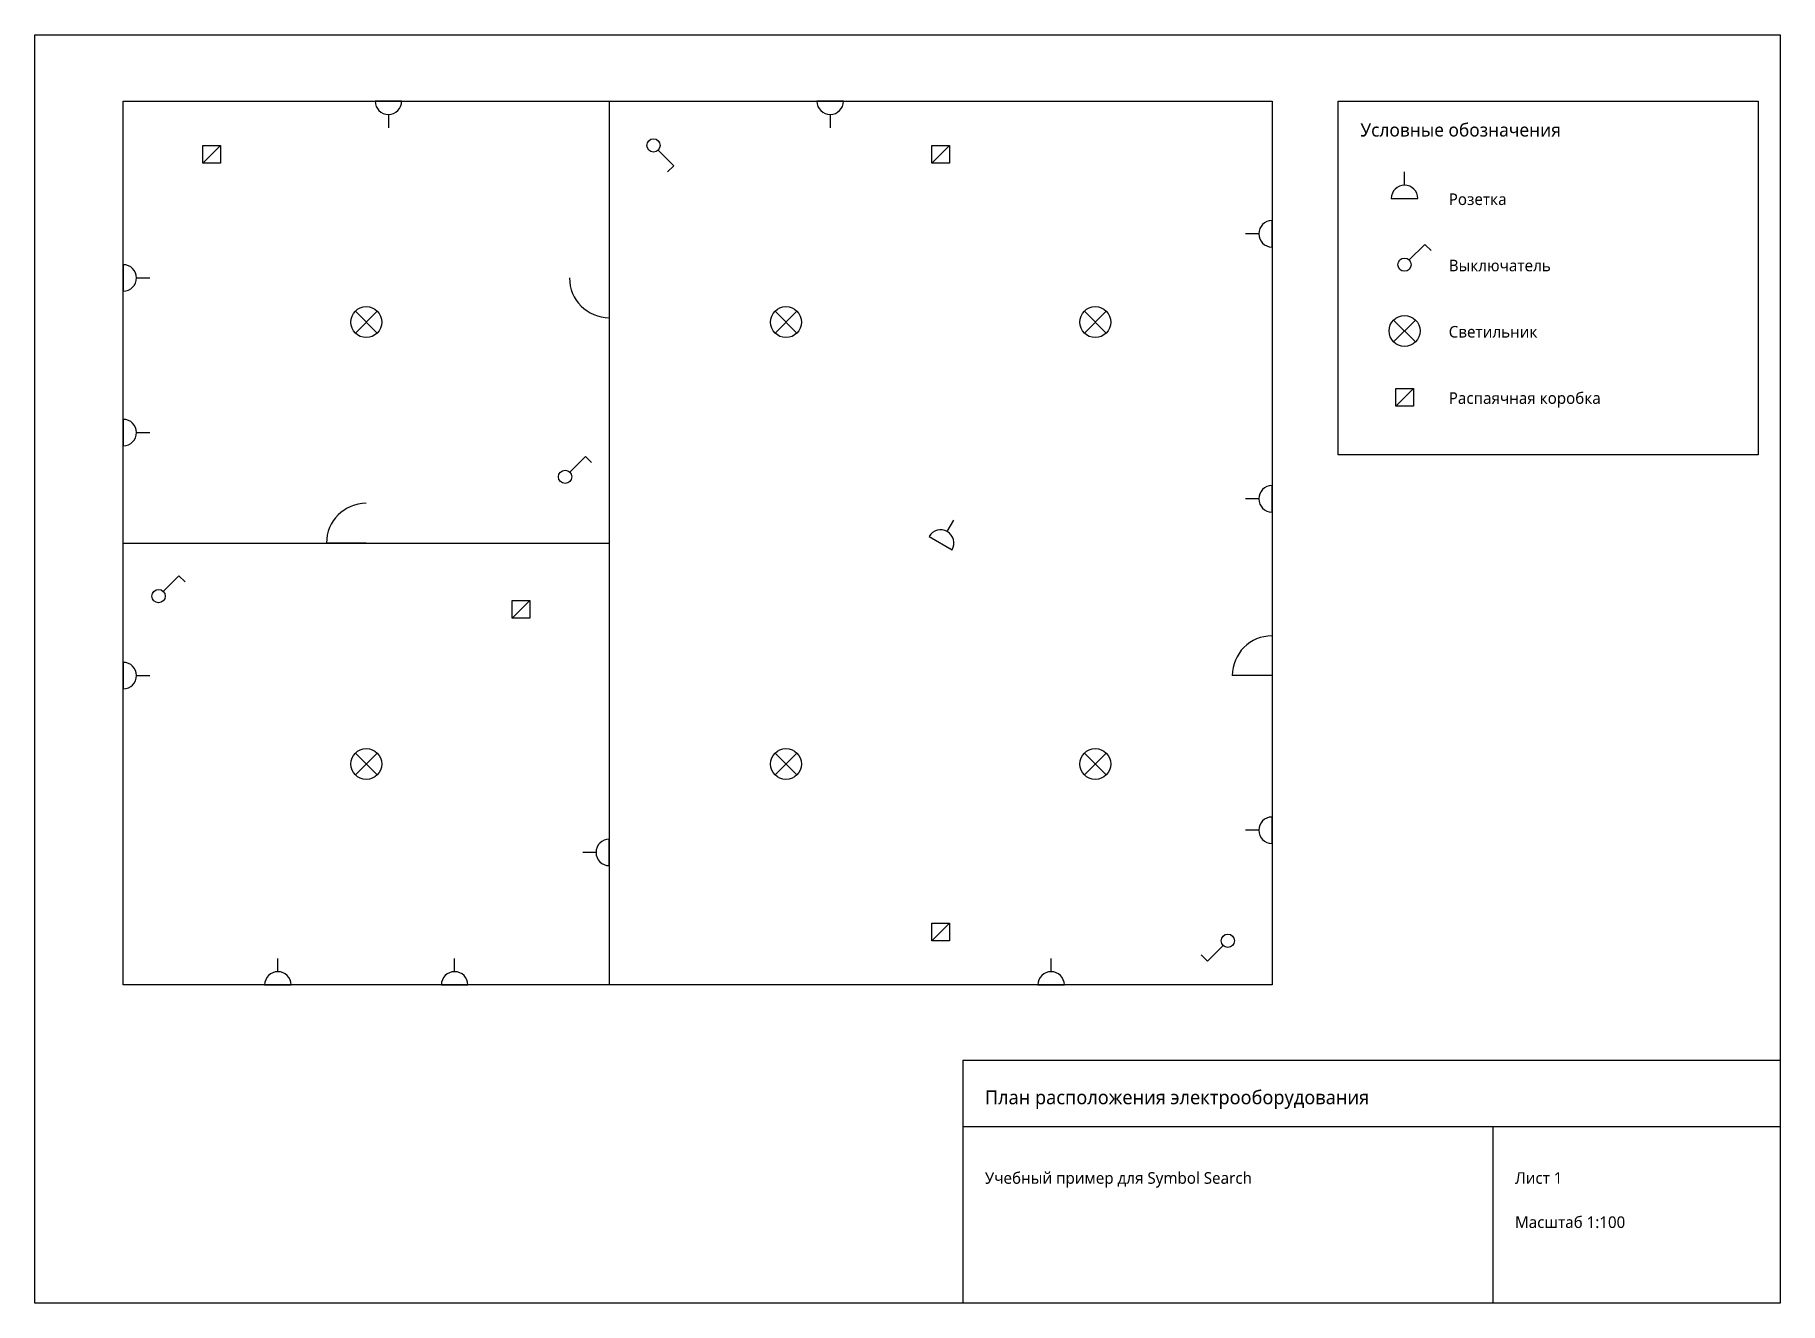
# Model space of a CAD drawing. Header units: millimetres. Extents: x 20 to 415, y 5 to 292.
import ezdxf

# ---------------------------------------------------------------- set-up
doc = ezdxf.new("R2010")
doc.units = ezdxf.units.MM
doc.styles.add('OpenSans', font='OpenSans-Regular.ttf')

# ---------------------------------------------------------------- blocks, each defined once
blk = doc.blocks.new('SOCKET')
for p, q in [((0, 3), (0, 6)), ((-3, 0), (3, 0))]:
    blk.add_line(p, q)
blk.add_arc((0, 0), 3, -360, -180)
blk = doc.blocks.new('SWITCH')
for p, q in [((1.06, 1.06), (4.6, 4.6)), ((4.6, 4.6), (6, 3.2))]:
    blk.add_line(p, q)
blk.add_circle((0, 0), 1.5)
blk = doc.blocks.new('LAMP')
for p, q in [((-2.47, 2.47), (2.47, -2.47)), ((-2.47, -2.47), (2.47, 2.47))]:
    blk.add_line(p, q)
blk.add_circle((0, 0), 3.5)
blk = doc.blocks.new('BOX')
for p, q in [((-2, 2), (2, 2)), ((-2, -2), (-2, 2)), ((-2, -2), (2, 2)), ((2, 2), (2, -2)), ((2, -2), (-2, -2))]:
    blk.add_line(p, q)

msp = doc.modelspace()

# ---------------------------------------------------------------- linework, layer by layer
for p, q in [((20, 292), (415, 292)), ((20, 5), (20, 292)), ((415, 292), (415, 5)), ((40, 277), (300, 277)), ((40, 77), (40, 277)), ((150, 277), (150, 77)), ((300, 277), (300, 77)), ((315, 277), (410, 277)), ((315, 197), (315, 277)), ((410, 277), (410, 197)), ((150, 237), (150, 228)), ((410, 197), (315, 197)), ((40, 177), (150, 177)), ((95, 177), (86, 177)), ((300, 147), (291, 147)), ((300, 77), (40, 77)), ((230, 60), (415, 60)), ((230, 60), (230, 5)), ((230, 45), (415, 45)), ((350, 45), (350, 5)), ((415, 5), (20, 5))]:
    msp.add_line(p, q)
for centre, start, end in [((150, 237), -180, -90), ((95, 177), -270, -180), ((300, 147), -270, -180)]:
    msp.add_arc(centre, 9, start, end)

# ---------------------------------------------------------------- block references
for name, p, rotation in [('SOCKET', (100, 277), -180), ('SOCKET', (200, 277), -180), ('SWITCH', (160, 267), -90), ('SOCKET', (300, 247), -270), ('SOCKET', (40, 237), -90), ('SOCKET', (40, 202), -90), ('SOCKET', (300, 187), -270), ('SOCKET', (225, 177), -30), ('SOCKET', (40, 147), -90), ('SOCKET', (300, 112), -270), ('SOCKET', (150, 107), -270), ('SWITCH', (290, 87), -180)]:
    msp.add_blockref(name, p, dxfattribs=dict(rotation=rotation))
for name, p in [('BOX', (60, 265)), ('BOX', (225, 265)), ('SOCKET', (330, 255)), ('SWITCH', (330, 240)), ('LAMP', (95, 227)), ('LAMP', (190, 227)), ('LAMP', (260, 227)), ('LAMP', (330, 225)), ('BOX', (330, 210)), ('SWITCH', (140, 192)), ('SWITCH', (48, 165)), ('BOX', (130, 162)), ('LAMP', (95, 127)), ('LAMP', (190, 127)), ('LAMP', (260, 127)), ('BOX', (225, 89)), ('SOCKET', (75, 77)), ('SOCKET', (115, 77)), ('SOCKET', (250, 77))]:
    msp.add_blockref(name, p)

# ---------------------------------------------------------------- texts
at = {"style": 'OpenSans'}
for s, height, p in [('Условные обозначения', 3, (320, 269)), ('Розетка', 2.625, (340, 253.5)), ('Выключатель', 2.625, (340, 238.5)), ('Светильник', 2.625, (340, 223.5)), ('Распаячная коробка', 2.625, (340, 208.5)), ('План расположения электрооборудования', 3.15, (235, 50)), ('Учебный пример для Symbol Search', 2.625, (235, 32)), ('Лист 1', 2.625, (355, 32)), ('Масштаб 1:100', 2.625, (355, 22))]:
    msp.add_text(s, height=height, dxfattribs=at).set_placement(p)

doc.saveas('drawing.dxf')
